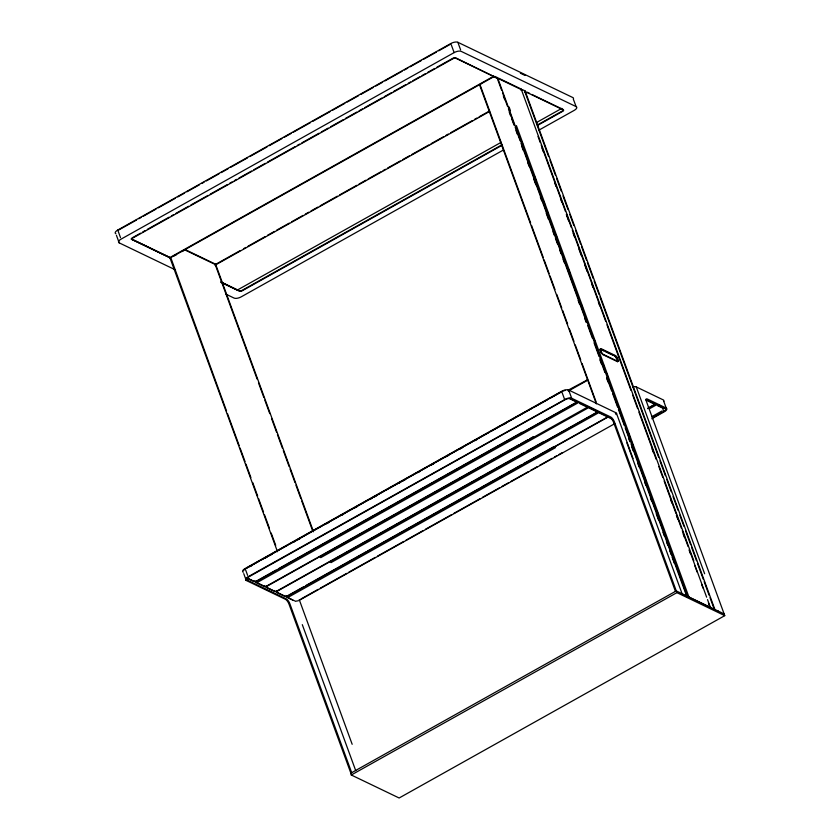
<?xml version="1.0" encoding="UTF-8"?>
<svg xmlns="http://www.w3.org/2000/svg" width="840" height="840" viewBox="0 0 840 840"><rect width="100%" height="100%" fill="white"/><g stroke="black" fill="none" stroke-linecap="round" stroke-linejoin="round"><path stroke-width="1.26" d="M226.559 411.065L170.856 257.828M603.698 350.774L600.38 349.178A2.52 0.851 60.8 0 0 600.18 349.115L615.395 356.003L617.862 361.316A2.52 0.851 60.8 0 1 617.243 361.546L602.879 354.627A2.52 0.851 60.8 0 1 602.637 354.491M600.222 349.072L600.38 349.178M496.923 78.393L494.308 76.818M480.638 84.315L480.26 85.071M115.867 233.783A5.418 2.205 -20.1 0 1 117.747 230.055L450.818 43.533A5.418 2.205 -20.1 0 1 457.842 42.284L572.807 97.545A5.418 2.205 -20.1 0 1 573.321 99.141L576.125 106.617A5.418 2.205 -20.1 0 1 574.255 110.345L538.776 130.211M118.22 230.276L136.531 220.028M138.821 218.747L141.109 217.466M143.399 216.184L155.988 209.129M158.277 207.847L175.455 198.23M177.744 196.948L184.611 193.106M186.9 191.825L199.49 184.769M201.779 183.488L204.067 182.207M206.357 180.925L218.946 173.88M221.235 172.599L228.102 168.746M230.391 167.465L247.559 157.857M249.847 156.576L267.015 146.958M269.304 145.677L281.894 138.621M284.183 137.34L291.05 133.497M293.339 132.216L310.506 122.598M312.795 121.317L329.973 111.71M332.262 110.418L344.852 103.373M347.141 102.092L358.586 95.676M360.875 94.395L373.464 87.35M375.753 86.069L382.62 82.226M384.909 80.934L402.077 71.327M404.366 70.045L407.799 68.124M410.088 66.843L421.533 60.428M423.822 59.147L436.411 52.101M438.701 50.809L451.29 43.764M576.125 106.617L461.16 51.355A5.418 2.205 -20.1 0 0 454.136 52.605L121.065 239.127A5.418 2.205 -20.1 0 0 119.186 242.855L175.497 269.913M132.478 237.689L140.49 233.205M142.779 231.924L145.068 230.643M147.357 229.362L169.103 217.182M171.392 215.901L173.68 214.62M175.97 213.339L188.559 206.283M190.848 205.002L208.016 195.395M210.304 194.114L227.472 184.496M229.761 183.215L232.05 181.934M234.339 180.653L236.628 179.372M238.917 178.091L251.507 171.034M253.796 169.754L265.24 163.349M267.529 162.067L294.998 146.685M297.286 145.404L299.576 144.123M301.865 142.842L319.032 133.224M321.321 131.943L328.188 128.1M330.477 126.819L343.067 119.763M345.356 118.482L356.8 112.077M359.09 110.796L362.523 108.874M364.812 107.594L381.98 97.976M384.269 96.695L391.135 92.852M393.425 91.57L406.014 84.514M408.303 83.233L410.592 81.953M412.881 80.671L419.748 76.829M422.037 75.547L425.471 73.626M427.76 72.335L434.627 68.492M436.916 67.211L452.939 58.244A2.016 0.819 -20.1 0 1 455.553 57.771L493.973 76.598L170.205 257.901L131.943 239.505A2.016 0.819 -20.1 0 1 132.647 238.119L453.096 58.674A2.016 0.819 -20.1 0 1 455.711 58.202L493.973 76.598M131.943 238.066A2.016 0.819 -20.1 0 0 131.786 239.075L170.047 257.471L493.815 76.167M174.363 255.822L176.516 254.615M181.871 251.612L184.391 250.247M214.914 264.747L240.083 250.656M243.516 248.734L245.805 247.453M248.094 246.172L265.251 236.554M267.54 235.274L274.407 231.43M276.696 230.15L289.275 223.104M291.564 221.823L303.009 215.418M305.298 214.137L308.731 212.216M311.01 210.934L317.877 207.091M320.166 205.81L337.323 196.192M339.612 194.911L356.78 185.304M359.069 184.023L365.925 180.18M368.214 178.899L380.804 171.853M383.093 170.572L385.381 169.291M387.66 168.011L400.25 160.965M402.538 159.684L409.406 155.841M411.695 154.56L428.852 144.942M431.141 143.661L443.719 136.616M446.009 135.334L448.298 134.054M450.587 132.773L472.322 120.603M474.611 119.322L476.9 118.041M479.189 116.76L489.489 110.995M215.072 265.178L489.647 111.426M501.175 142.317L238.151 289.611L236.849 289.842L222.747 283.059M536.624 122.472L561.782 108.381M501.858 144.879L242.067 290.356A2.016 0.819 -20.1 0 1 239.453 290.829L220.899 281.904M537.337 125.013L562.517 110.912A2.016 0.819 -20.1 0 0 563.21 109.526L531.909 94.479M502.016 145.309L242.225 290.787A2.016 0.819 -20.1 0 1 239.61 291.26L220.857 282.25M537.495 125.444L562.674 111.342A2.016 0.819 -20.1 0 0 563.367 109.956L525.105 91.56M503.286 150.077L241.185 296.856A5.418 2.205 -20.1 0 1 234.161 298.106L225.95 294.168M600.8 350.301L601.303 351.666A2.52 0.851 60.8 0 0 603.288 354.406L617.663 361.316A2.52 0.851 60.8 0 0 618.062 359.719L617.568 358.365A2.52 0.851 60.8 0 0 615.573 355.625L601.209 348.716A2.52 0.851 60.8 0 0 600.8 350.301L600.821 351.719M243.243 572.26A5.418 2.205 -20.1 0 1 245.112 568.533L561.635 391.282A5.418 2.205 -20.1 0 1 568.659 390.033L615.846 412.713A5.418 2.205 -20.1 0 1 616.182 414.614M246.74 568.029L383.733 491.316M386.012 490.035L427.108 467.019M429.397 465.749L488.754 432.506M491.032 431.225L532.13 408.209M534.418 406.928L560.669 392.228M246.74 568.124L259.308 561.089M261.576 559.818L287.879 545.087M290.105 543.837L322.151 525.893M323.201 525.305L427.276 467.019M428.201 466.505L533.862 407.337M534.692 406.875L547.418 399.745M549.549 398.559L562.118 391.514M250.047 566.58L252.326 565.309M264.884 558.275L267.173 556.994M269.451 555.712L271.73 554.442M293.423 542.294L295.712 541.013M297.99 539.731L300.269 538.461M326.529 523.75L328.808 522.48M341.366 515.445L343.655 514.164M355.068 507.769L357.346 506.489M369.905 499.464L372.194 498.183M374.472 496.902L376.761 495.621M398.444 483.483L400.733 482.202M403.011 480.921L405.3 479.64M417.858 472.616L420.137 471.334M431.55 464.94L433.839 463.659M446.397 456.635L448.675 455.354M460.089 448.959L462.378 447.678M474.936 440.654L477.215 439.373M503.475 424.662L505.754 423.392M568.04 390.233L587.57 379.774M568.344 391.052L586.625 380.814L586.404 380.195M564.743 399.578L248.115 576.744A5.418 2.205 -20.1 0 0 246.246 580.472L285.464 599.319A4.536 1.522 60.8 0 1 289.044 604.244L350.858 773.157M255.549 581.543L276.139 570.003M278.334 568.785L367.679 518.753M368.34 518.385L432.138 482.654M432.894 482.233L460.625 466.704M461.496 466.211L489.101 450.755M490.098 450.198L522.144 432.254M255.423 582.015L576.702 402.108L569.635 398.706M309.813 551.901L577.542 401.971M578.141 402.791L256.861 582.708L265.724 586.971L533.452 437.042M265.85 586.488L316.187 558.296M317.111 557.781L457.244 479.304M458.062 478.853L485.73 463.355M486.665 462.83L518.774 444.854M520.989 443.615L527.888 439.751M530.145 438.491L533.579 436.558M320.114 556.847L587.843 406.928M320.712 557.676L588.441 407.747L597.303 411.999L276.024 591.917M276.15 591.444L341.366 554.925M342.227 554.442L369.968 538.902M370.703 538.493L410.582 516.159M411.159 515.833L439.068 500.209M439.761 499.821L453.873 491.915M454.64 491.495L482.36 475.965M483.242 475.471L524.506 452.361M526.712 451.122L543.879 441.515M330.414 561.803L598.143 411.873M331.002 562.622L598.742 412.692L607.603 416.955L286.325 596.862M286.44 596.389L303.608 586.782M305.812 585.543L366.534 551.544M367.332 551.093L478.989 488.576M479.808 488.114L521.136 464.961M523.288 463.764L554.179 446.46M340.715 566.748L608.444 416.829M287.763 597.555L555.492 447.626M300.993 598.962L318.108 589.375M320.397 588.095L346.647 573.395M348.936 572.114L375.186 557.413M377.475 556.133L403.725 541.433M406.014 540.151L423.14 530.565M425.418 529.284L451.679 514.584M453.957 513.303L480.218 498.603M482.496 497.322L499.622 487.736M501.911 486.455L508.757 482.622M511.035 481.341L528.16 471.755M530.45 470.474L537.295 466.641M539.574 465.36L552.132 458.325M554.421 457.044L556.7 455.774M558.989 454.493L562.412 452.571M299.723 600.075L614.796 423.644M647.903 408.156L654.759 404.303M647.598 408.66L655.599 404.177M649.341 408.839L656.198 404.995M651.683 416.745L661.962 410.991M652.544 417.732L663.789 411.443A4.032 1.638 -20.1 0 0 665.175 408.66L646.254 399.567A4.536 1.522 60.8 0 0 645.561 399.462M651.808 418.772L664.388 411.726A5.292 2.152 -20.1 0 0 666.215 408.082L663.716 401.247M351.288 774.995L676.904 592.651L724.763 615.657L399.137 798L351.288 774.995L350.647 773.273L676.274 590.919L724.175 613.946L723.146 614.523M521.052 90.342L522.49 90.09M298.421 600.736L295.565 601.251M498.456 78.614L520.894 89.397M185.199 250.1L215.061 264.39M520.359 73.195L525.053 75.453M693.767 560.679L521.168 89.03L499.149 78.435A1.607 0.651 -20.1 0 0 497.616 78.561M527.268 92.242L529.589 93.356M605.913 351.834L613.651 355.562M632.667 386.894A5.292 2.152 -20.1 0 1 636.269 386.925L663.212 399.882A5.292 2.152 -20.1 0 1 663.716 401.447M666.215 408.082L647.294 398.99A4.536 1.522 60.8 0 0 646.558 401.846L724.763 615.657M657.762 404.565L658.938 405.132M645.897 400.05L653.289 403.599M657.374 405.562L663.264 408.397M562.139 392.658L564.638 399.494A5.418 2.205 -20.1 0 1 571.662 398.244L610.89 417.092A4.536 1.522 60.8 0 1 614.46 422.016L676.904 592.651M579.621 403.505L587.002 407.054M609.042 417.648L612.57 419.339M131.093 239.001L169.869 257.649M688.601 597.177A1.607 0.651 -20.1 0 1 689.01 597.261L711.029 607.845A1.607 0.651 -20.1 0 1 711.175 608.339M712.761 608.675L714.819 609.662A1.607 0.651 -20.1 0 1 714.976 610.145M248.357 578.624L254.247 581.448M267.162 587.654L274.544 591.202M277.463 592.61L284.844 596.159M288.939 598.122L294.83 600.957M247.506 578.319L253.386 581.154M256 582.404L263.392 585.952M266.301 587.36L273.693 590.909M276.602 592.305L283.983 595.854M286.902 597.261L292.793 600.086M246.572 578.634L247.076 580.01L286.293 598.857A4.536 1.522 60.8 0 1 289.873 603.782L351.687 772.695M615.163 355.856L617.159 358.596M686.868 596.663L631.071 443.971M662.949 409.154L663.789 411.443M636.269 386.925L704.634 573.762M525.147 91.035L715.008 609.851M524.674 91.203L548.583 156.524M549.938 160.22L555.345 175.004M556.7 178.7L561.204 191.027M563.01 195.962L567.976 209.517M569.772 214.441L573.836 225.53M575.642 230.465L580.598 244.02M581.5 246.488L586.467 260.043M587.36 262.5L593.229 278.523M594.132 280.991L599.088 294.546M599.991 297.014L658.623 457.212M659.967 460.908L665.385 475.703M666.74 479.399L671.244 491.726M673.05 496.65L678.006 510.206M679.812 515.141L683.875 526.229M685.682 531.153L690.638 544.708M691.541 547.176L696.497 560.731M697.4 563.199L703.269 579.222M704.162 581.679L709.128 595.235M710.031 597.702L714.084 608.79M538.02 136.427L540.267 142.579M541.17 145.047L565.509 211.543M566.412 214.001L571.368 227.556M572.271 230.013L605.735 321.457M606.963 324.839L630.956 390.39M632.73 395.231L637.613 408.576M638.925 412.156L656.187 459.322M658.791 466.452L662.844 477.54M664.146 481.089L676.095 513.744M676.536 514.952L681.408 528.255M682.29 530.681L688.086 546.504M689.892 551.428L706.639 597.188M707.522 599.613L710.619 608.076M542.01 148.155L543.365 151.851M554.631 182.658L555.986 186.354M560.5 198.681L561.855 202.377M566.36 214.694L568.617 220.857M573.122 233.184L574.476 236.88M578.991 249.207L581.238 255.36M584.85 265.22L587.107 271.383M591.612 283.71L592.966 287.406M598.385 302.19L599.728 305.886M652.05 448.844L653.394 452.54M670.541 499.37L671.885 503.066M676.4 515.393L677.754 519.089M683.162 533.873L684.516 537.569M689.021 549.896L690.375 553.591M694.89 565.919L697.148 572.082M701.652 584.399L703.006 588.095M708.414 602.889L709.769 606.585M617.179 360.014L617.243 360.181A2.52 0.851 60.8 0 1 617.411 360.759M516.411 125.601L689.01 597.261M509.103 106.995L510.447 110.691M521.714 141.477L523.079 145.184M534.335 175.959L535.689 179.655M543.438 200.823L544.761 204.446M546.956 210.441L548.31 214.137M555.965 235.064L557.319 238.76M568.586 269.546L569.993 273.378M581.207 304.028L582.561 307.724M593.827 338.51L595.214 342.31M603.183 364.088L604.506 367.71M606.438 372.992L607.793 376.688M619.059 407.474L620.413 411.169M628.404 433.02L629.738 436.643M631.68 441.956L633.034 445.651M644.301 476.438L645.666 480.186M656.912 510.919L658.266 514.615M497.606 77.795L687.466 596.61M497.584 79.202L501.648 90.29M502.541 92.757L507.507 106.312M508.41 108.78L514.269 124.793M515.172 127.26L520.139 140.816M521.031 143.283L586.425 321.972M587.779 325.668L592.295 337.995M594.09 342.919L599.057 356.475M599.96 358.943L604.916 372.498M606.722 377.433L611.678 390.989M612.581 393.445L617.547 407.001M618.45 409.469L624.309 425.492M625.212 427.959L630.168 441.515M503.37 96.064L504.725 99.761M509.24 112.088L510.584 115.784M511.77 119.007L513.996 125.097M516.002 130.567L517.356 134.264M521.861 146.591L523.215 150.286M527.73 162.614L529.074 166.309M533.6 178.678L535.846 184.8M540.351 197.117L541.706 200.812M546.21 213.14L548.468 219.303M552.982 231.62L554.337 235.326M555.44 238.361L557.676 244.451M559.745 250.11L561.099 253.806M563.021 259.056L564.354 262.71M578.172 300.468L579.505 304.122M584.861 318.738L586.194 322.392M600.012 360.139L601.346 363.794M606.7 378.409L608.034 382.064M628.53 438.092L629.874 441.745M631.9 447.29L633.255 450.986M637.76 463.302L639.114 466.998M644.532 481.793L645.918 485.583M650.37 497.763L651.746 501.512M656.25 513.828L658.508 519.992M663.023 532.319L664.367 536.014M666.414 541.611L667.758 545.265M669.784 550.799L671.139 554.505M672.21 557.445L674.436 563.535M616.486 413.343L633.045 458.598M626.881 442.88L682.08 593.712A5.418 2.205 -20.1 0 1 682.605 595.319M675.444 591.392L613.641 422.478A4.536 1.522 60.8 0 0 610.061 417.554L570.832 398.706A4.41 1.796 -20.1 0 0 565.121 399.725L248.598 576.975A4.41 1.796 -20.1 0 0 247.076 580.01M480.575 86.173L530.639 222.968M531.542 225.435L543.26 257.471M544.163 259.938L549.129 273.494M550.032 275.961L554.988 289.517M556.794 294.441L561.75 307.996M562.653 310.464L567.62 324.019M569.415 328.955L573.93 341.271M575.284 344.967L580.692 359.762M582.047 363.457L596.022 401.656M479.651 85.123L596.379 403.862M457.842 42.284L460.604 49.843M451.364 45.045L454.136 52.605M568.659 390.033L571.662 398.244M215.66 264.348L313.519 531.762M215.639 265.745L257.135 379.124M258.478 382.82L263.897 397.614M264.8 400.071L269.756 413.627M271.562 418.562L276.518 432.117M277.421 434.584L282.387 448.14M283.29 450.597L289.149 466.62M290.052 469.088L295.008 482.643M295.911 485.111L300.877 498.666M301.781 501.134L312.596 530.702M299.219 599.592L352.17 744.293M227.462 413.532L239.19 445.568M240.083 448.035L245.049 461.591M245.952 464.058L250.908 477.614M252.714 482.538L257.68 496.094M258.573 498.561L263.54 512.117M264.442 514.584L269.399 528.139M271.205 533.064L275.719 545.391M170.163 258.426L277.494 551.723M302.295 624.645L355.73 770.658M286.755 595.623L287.165 596.736M285.054 595.455L285.464 596.568M276.455 590.667L276.864 591.791M274.754 590.499L275.163 591.612M266.154 585.722L266.564 586.835M264.453 585.553L264.863 586.667M255.853 580.766L256.263 581.889M254.163 580.598L254.562 581.711M245.112 568.533L247.622 575.369M243.747 573.625L246.246 580.472M117.747 230.055L120.508 237.615M116.424 235.295L119.186 242.855M617.652 359.951L617.894 361.043A2.52 0.851 60.8 0 1 617.243 361.536M614.754 356.087A2.52 0.851 60.8 0 1 614.985 356.233M615.248 356.454A2.52 0.851 60.8 0 1 616.476 358.207M602.238 354.123A2.52 0.851 60.8 0 1 601.797 353.588M215.345 264.968A1.607 0.651 -20.1 0 0 215.471 264.159L185.871 249.931A1.607 0.651 -20.1 0 0 183.782 250.299M170.352 258.615A1.607 0.651 -20.1 0 1 170.909 257.502M521.356 89.985A1.607 0.651 -20.1 0 1 522.9 89.859L524.958 90.846A1.607 0.651 -20.1 0 1 524.402 91.959M497.291 78.414A1.607 0.651 -20.1 0 0 497.417 77.606L495.358 76.618A1.607 0.651 -20.1 0 0 493.269 76.986M687.435 596.904A1.607 0.651 -20.1 0 0 687.278 596.432L685.22 595.434A1.607 0.651 -20.1 0 0 684.841 595.35M479.84 85.302A1.607 0.651 -20.1 0 1 480.396 84.2M521.168 89.03A1.607 0.651 -20.1 0 1 521.315 89.513M717.077 610.859A5.292 2.152 -20.1 0 1 718.316 611.131M562.978 391.094A4.41 1.796 -20.1 0 1 565.288 390.38M243.558 570.727A4.41 1.796 -20.1 0 1 245.595 568.764M615.395 413.448A4.41 1.796 -20.1 0 1 615.573 413.816M586.95 380.887L586.95 380.887M601.514 353.168L601.051 352.296L601.514 353.168M600.39 350.532L600.18 349.776L600.39 350.532"/></g></svg>
